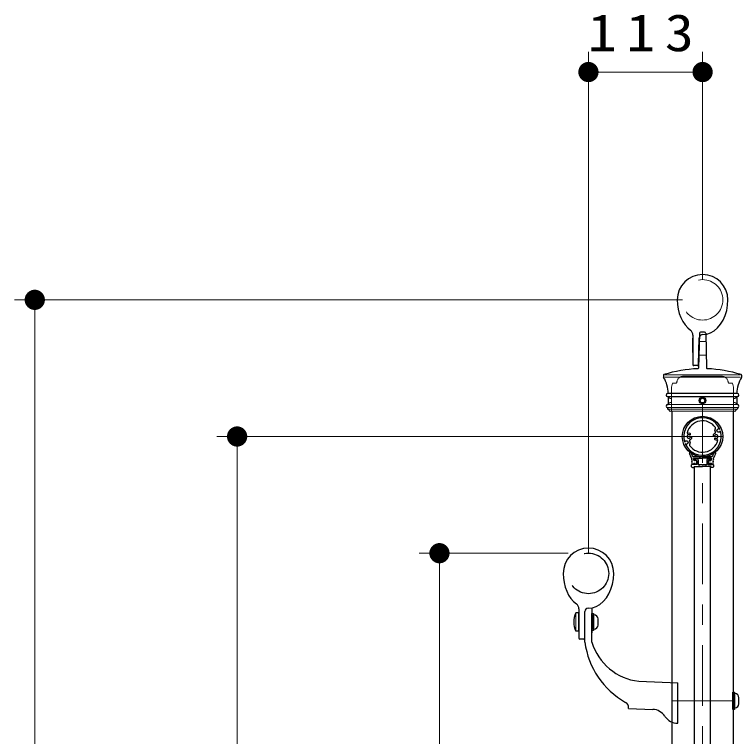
# Model space of a CAD drawing. Units: millimetres on the paper, scale 1:20. Extents: x -365 to 0, y 0 to 257.
# Drawn here: x -126.22 to -90.29, y 123.52 to 159.17 of the extents above; entities that cross this region are included whole.
import ezdxf

# ---------------------------------------------------------------- set-up
doc = ezdxf.new("R2010")
doc.units = ezdxf.units.MM
doc.linetypes.add('USER1', pattern=[4.5, 2.5, -2])
doc.linetypes.add('USER2', pattern=[6, 3, -1, 1, -1])
doc.layers.add('LY_1', color=7, linetype='Continuous', lineweight=25)
doc.styles.add('ＭＳ ゴシック', font='')
doc.styles.get('ＭＳ ゴシック').set_extended_font_data('MS Gothic')

# ---------------------------------------------------------------- blocks, each defined once
blk = doc.blocks.new('filled_dot')
at = {"color": 0, "linetype": 'Continuous', "lineweight": -2, "const_width": 1.25}
blk.add_lwpolyline([(-0.625, 0, 1), (0.625, 0, 1)], format="xyb", close=True, dxfattribs=at)

msp = doc.modelspace()

# ---------------------------------------------------------------- linework, layer by layer
at = {"layer": 'LY_1', "lineweight": 13}
for p, q in [((-97.854, 132.571), (-97.854, 157.334)), ((-92.213, 146.084), (-92.213, 157.334)), ((-97.854, 156.334), (-92.213, 156.334)), ((-93.213, 145.084), (-126.217, 145.084)), ((-125.217, 90.084), (-125.217, 145.084)), ((-93.217, 138.334), (-116.217, 138.334)), ((-115.217, 90.084), (-115.217, 138.334)), ((-98.854, 132.571), (-106.217, 132.571)), ((-105.217, 90.084), (-105.217, 132.571)), ((-98.479, 128.725), (-98.479, 129.618)), ((-98.579, 129.171), (-98.57, 129.171)), ((-98.57, 129.046), (-98.57, 129.296))]:
    msp.add_line(p, q, dxfattribs=at)
at = {"layer": 'LY_1', "color": 4}
for p, q in [((-92.372, 143.435), (-92.417, 141.704)), ((-92.111, 143.484), (-92.322, 143.484)), ((-92.061, 143.435), (-92.016, 141.704)), ((-94.142, 141.366), (-94.142, 141.266)), ((-90.292, 141.366), (-90.292, 141.266)), ((-93.942, 140.459), (-93.917, 140.473)), ((-90.492, 140.459), (-90.517, 140.473)), ((-93.942, 140.309), (-93.917, 140.295)), ((-93.917, 140.295), (-93.917, 139.923)), ((-90.492, 140.309), (-90.517, 140.295)), ((-90.517, 140.295), (-90.517, 139.923)), ((-93.942, 139.909), (-93.917, 139.923)), ((-93.942, 139.759), (-93.942, 139.706)), ((-90.492, 139.909), (-90.517, 139.923)), ((-90.492, 139.759), (-90.492, 139.706)), ((-93.729, 139.584), (-93.729, 80.084)), ((-90.704, 139.584), (-90.704, 80.084)), ((-91.586, 138.708), (-91.597, 138.698)), ((-91.425, 138.718), (-91.505, 138.646)), ((-91.411, 138.68), (-91.425, 138.718)), ((-91.366, 138.697), (-91.411, 138.68)), ((-91.576, 138.547), (-91.611, 138.644)), ((-91.471, 138.552), (-91.505, 138.646)), ((-91.364, 138.549), (-91.471, 138.552)), ((-91.332, 138.603), (-91.377, 138.586)), ((-91.377, 138.586), (-91.364, 138.549)), ((-93.102, 138.065), (-93.056, 138.082)), ((-93.07, 138.119), (-92.962, 138.116)), ((-93.056, 138.082), (-93.07, 138.119)), ((-93.067, 137.971), (-93.022, 137.988)), ((-93.022, 137.988), (-93.008, 137.95)), ((-93.008, 137.95), (-92.928, 138.022)), ((-92.962, 138.116), (-92.928, 138.022)), ((-92.857, 138.121), (-92.822, 138.024)), ((-92.847, 137.96), (-92.836, 137.97))]:
    msp.add_line(p, q, dxfattribs=at)
at = {"layer": 'LY_1'}
for p, q in [((-92.222, 143.371), (-92.213, 143.371)), ((-92.688, 143.338), (-92.688, 141.884)), ((-92.688, 142.484), (-92.688, 143.184)), ((-92.413, 141.883), (-92.378, 143.201)), ((-92.463, 141.834), (-92.638, 141.834)), ((-98.329, 129.825), (-98.329, 128.371)), ((-97.679, 129.876), (-97.679, 128.643)), ((-98.329, 129.621), (-98.479, 129.618)), ((-98.329, 128.721), (-98.329, 129.621)), ((-98.029, 128.171), (-98.029, 129.684)), ((-97.679, 128.171), (-97.679, 129.596)), ((-97.679, 129.596), (-97.599, 129.596)), ((-97.599, 129.596), (-97.599, 128.746)), ((-97.599, 128.821), (-97.599, 129.521)), ((-97.579, 129.521), (-97.599, 129.521)), ((-97.379, 129.021), (-97.379, 129.321)), ((-98.329, 128.721), (-98.479, 128.725)), ((-97.599, 128.746), (-97.679, 128.746)), ((-97.579, 128.821), (-97.599, 128.821)), ((-98.079, 128.321), (-98.279, 128.321)), ((-95.371, 126.245), (-93.443, 126.171)), ((-93.443, 124.171), (-93.443, 126.171)), ((-90.717, 124.859), (-90.717, 125.709)), ((-90.717, 125.709), (-90.637, 125.709)), ((-90.637, 125.709), (-90.637, 124.859)), ((-90.637, 125.669), (-90.637, 124.899)), ((-90.637, 124.934), (-90.637, 125.634)), ((-90.617, 125.634), (-90.637, 125.634)), ((-90.417, 125.134), (-90.417, 125.434)), ((-95.872, 124.901), (-95.872, 124.944)), ((-95.872, 124.901), (-94.676, 124.855)), ((-90.637, 124.859), (-90.717, 124.859)), ((-90.617, 124.934), (-90.637, 124.934)), ((-93.446, 124.171), (-93.443, 124.171))]:
    msp.add_line(p, q, dxfattribs=at)
at = {"layer": 'LY_1', "color": 4, "linetype": 'USER1', "lineweight": 13}
for p, q in [((-92.383, 143.021), (-92.05, 143.021)), ((-92.4, 142.346), (-92.033, 142.346)), ((-93.142, 141.317), (-92.217, 141.317)), ((-91.292, 141.317), (-92.217, 141.317)), ((-93.704, 140.967), (-93.742, 140.767)), ((-93.704, 140.967), (-93.538, 140.967)), ((-90.895, 140.967), (-90.729, 140.967)), ((-90.729, 140.967), (-90.692, 140.767)), ((-93.742, 140.767), (-93.742, 139.599)), ((-90.692, 140.767), (-90.692, 139.599)), ((-93.917, 140.271), (-93.817, 140.209)), ((-93.817, 140.209), (-93.742, 140.209)), ((-90.617, 140.209), (-90.692, 140.209)), ((-90.517, 140.271), (-90.617, 140.209)), ((-93.917, 139.946), (-93.817, 140.009)), ((-93.817, 140.009), (-93.742, 140.009)), ((-90.617, 140.009), (-90.692, 140.009)), ((-90.517, 139.946), (-90.617, 140.009)), ((-93.742, 139.599), (-93.757, 139.584)), ((-90.692, 139.599), (-90.677, 139.584))]:
    msp.add_line(p, q, dxfattribs=at)
at = {"layer": 'LY_1', "color": 120, "lineweight": 13}
for p, q in [((-94.074, 141.384), (-92.217, 141.384)), ((-94.074, 141.259), (-92.217, 141.259)), ((-90.359, 141.384), (-92.217, 141.384)), ((-90.359, 141.259), (-92.217, 141.259)), ((-90.517, 140.473), (-93.917, 140.473)), ((-90.517, 140.295), (-93.917, 140.295)), ((-90.517, 139.923), (-93.917, 139.923)), ((-92.217, 139.684), (-93.893, 139.684)), ((-92.217, 139.684), (-90.54, 139.684))]:
    msp.add_line(p, q, dxfattribs=at)
at = {"layer": 'LY_1', "color": 4, "lineweight": 13}
for p, q in [((-90.492, 140.459), (-93.942, 140.459)), ((-93.942, 140.459), (-90.492, 140.459)), ((-90.492, 140.309), (-93.942, 140.309)), ((-90.492, 139.909), (-93.942, 139.909)), ((-90.492, 139.759), (-93.942, 139.759)), ((-93.942, 139.759), (-90.492, 139.759)), ((-90.614, 139.584), (-93.819, 139.584))]:
    msp.add_line(p, q, dxfattribs=at)
at = {"layer": 'LY_1', "linetype": 'USER2', "lineweight": 13}
for p, q in [((-92.217, 140.034), (-92.217, 80.084)), ((-93.217, 138.334), (-91.217, 138.334)), ((-93.717, 125.284), (-90.417, 125.284))]:
    msp.add_line(p, q, dxfattribs=at)
at = {"layer": 'LY_1', "color": 190}
for p, q in [((-92.855, 137.54), (-92.865, 137.514)), ((-91.747, 137.334), (-92.686, 137.334)), ((-92.641, 137.259), (-92.229, 137.259)), ((-92.479, 137.234), (-92.582, 137.234)), ((-92.229, 137.259), (-92.217, 137.271)), ((-92.204, 137.259), (-92.217, 137.271)), ((-91.792, 137.259), (-92.204, 137.259)), ((-91.954, 137.234), (-91.852, 137.234)), ((-91.578, 137.54), (-91.568, 137.514)), ((-92.499, 136.959), (-92.717, 136.959)), ((-92.69, 136.959), (-92.714, 136.959)), ((-92.534, 137.149), (-92.617, 137.149)), ((-92.592, 137.224), (-92.592, 137.174)), ((-92.524, 137.164), (-92.582, 137.164)), ((-92.524, 136.959), (-92.548, 136.959)), ((-92.509, 137.124), (-92.509, 136.974)), ((-92.499, 137.139), (-92.499, 136.959)), ((-92.429, 137.184), (-92.429, 136.934)), ((-92.229, 136.934), (-92.429, 136.934)), ((-92.229, 136.934), (-92.217, 136.921)), ((-92.204, 136.934), (-92.217, 136.921)), ((-92.004, 136.934), (-92.204, 136.934)), ((-92.004, 137.184), (-92.004, 136.934)), ((-91.934, 137.139), (-91.934, 136.959)), ((-91.934, 136.959), (-91.717, 136.959)), ((-91.924, 137.124), (-91.924, 136.974)), ((-91.909, 137.164), (-91.852, 137.164)), ((-91.909, 136.959), (-91.885, 136.959)), ((-91.899, 137.149), (-91.816, 137.149)), ((-91.842, 137.224), (-91.842, 137.174)), ((-91.743, 136.959), (-91.719, 136.959)), ((-92.717, 136.809), (-92.654, 136.809)), ((-92.629, 136.859), (-92.629, 136.834)), ((-92.629, 136.859), (-92.217, 136.859)), ((-91.804, 136.859), (-92.217, 136.859)), ((-91.804, 136.859), (-91.804, 136.834)), ((-91.717, 136.809), (-91.779, 136.809))]:
    msp.add_line(p, q, dxfattribs=at)
at = {"layer": 'LY_1', "color": 190, "linetype": 'USER1', "lineweight": 13}
for p, q in [((-92.379, 137.259), (-92.329, 137.309)), ((-92.329, 137.309), (-92.329, 137.334)), ((-92.104, 137.334), (-92.104, 137.309)), ((-92.054, 137.259), (-92.104, 137.309)), ((-92.379, 136.934), (-92.379, 136.859)), ((-92.054, 136.934), (-92.054, 136.859))]:
    msp.add_line(p, q, dxfattribs=at)
at = {"layer": 'LY_1', "color": 70}
for p, q in [((-92.618, 96.559), (-92.618, 136.859)), ((-91.818, 96.559), (-91.818, 136.859))]:
    msp.add_line(p, q, dxfattribs=at)
at = {"layer": 'LY_1'}
for points in [[(-93.463, 145.084), (-93.451, 144.855), (-93.418, 144.63), (-93.363, 144.413), (-93.287, 144.208), (-93.192, 144.019), (-93.079, 143.849), (-92.95, 143.701), (-92.809, 143.579)], [(-92.205, 143.371), (-92.01, 143.394), (-91.82, 143.458), (-91.64, 143.561), (-91.474, 143.702), (-91.326, 143.877), (-91.199, 144.081), (-91.098, 144.309), (-91.023, 144.557), (-90.978, 144.817), (-90.963, 145.084)], [(-99.104, 131.571), (-99.093, 131.342), (-99.06, 131.117), (-99.004, 130.9), (-98.928, 130.696), (-98.833, 130.506), (-98.72, 130.337), (-98.592, 130.189), (-98.45, 130.066)], [(-97.854, 129.859), (-97.659, 129.88), (-97.468, 129.943), (-97.287, 130.045), (-97.12, 130.186), (-96.97, 130.36), (-96.843, 130.565), (-96.741, 130.794), (-96.666, 131.042), (-96.62, 131.304), (-96.604, 131.571)]]:
    msp.add_lwpolyline(points, dxfattribs=at)
at = {"layer": 'LY_1', "linetype": 'USER1', "lineweight": 13}
msp.add_circle((-92.213, 145.084), 1, dxfattribs=at)
at = {"layer": 'LY_1', "color": 4}
for radius in [0.163, 0.113]:
    msp.add_circle((-92.217, 140.109), radius, dxfattribs=at)
at = {"layer": 'LY_1', "color": 21}
msp.add_circle((-92.217, 138.334), 1, dxfattribs=at)
at = {"layer": 'LY_1', "linetype": 'USER1'}
msp.add_circle((-97.854, 131.571), 1, dxfattribs=at)
at = {"layer": 'LY_1'}
for centre, radius, start, end in [((-92.213, 145.084), 1.25, 0, 180), ((-92.988, 143.338), 0.3, 0, 53.378), ((-92.203, 143.196), 0.175, 90.5032, 178.5), ((-92.638, 141.884), 0.05, 180, 270), ((-92.463, 141.884), 0.05, 270, 358.5), ((-97.854, 131.571), 1.25, 0, 180), ((-98.629, 129.825), 0.3, 0, 53.378), ((-97.854, 129.684), 0.175, 93, 180), ((-97.534, 129.171), 1.045, 154.7288, 205.2712), ((-97.579, 129.321), 0.2, 0, 90), ((-97.579, 129.021), 0.2, 270, 0), ((-98.279, 128.371), 0.05, 180, 270), ((-98.079, 128.371), 0.05, 270, 0), ((-94.063, 128.691), 4, 187.4588, 240.664), ((-95.05, 128.976), 2.75, 197.0152, 263.2948), ((-90.617, 125.434), 0.2, 0, 90), ((-96.172, 124.944), 0.3, 0, 60.1063), ((-90.617, 125.134), 0.2, 270, 0), ((-94.705, 124.106), 0.75, 32.9536, 87.8158), ((-93.446, 124.921), 0.75, 212.9536, 270)]:
    msp.add_arc(centre, radius, start, end, dxfattribs=at)
at = {"layer": 'LY_1', "color": 4}
for centre, radius, start, end in [((-92.322, 143.434), 0.05, 90, 178.5), ((-92.111, 143.434), 0.05, 1.5, 90), ((-92.217, 135.358), 6.326, 92.0361, 107.55), ((-92.442, 141.705), 0.025, 272.0361, 358.5), ((-91.991, 141.705), 0.025, 181.5, 267.9639), ((-92.217, 135.358), 6.326, 72.45, 87.9639), ((-94.117, 141.366), 0.025, 107.55, 180), ((-94.117, 141.266), 0.025, 180, 211.6923), ((-95.4, 140.473), 1.484, 0, 31.6923), ((-89.033, 140.473), 1.484, 148.3077, 180), ((-90.317, 141.366), 0.025, 0, 72.45), ((-90.317, 141.266), 0.025, 328.3077, 0), ((-93.942, 140.384), 0.075, 90, 270), ((-90.492, 140.384), 0.075, 270, 90), ((-93.942, 139.834), 0.075, 90, 270), ((-90.492, 139.834), 0.075, 270, 90), ((-93.917, 139.706), 0.025, 180, 258.463), ((-93.942, 139.584), 0.1, 11.537, 78.463), ((-93.819, 139.609), 0.025, 191.537, 270), ((-90.614, 139.609), 0.025, 270, 348.463), ((-90.492, 139.584), 0.1, 101.537, 168.463), ((-90.517, 139.706), 0.025, 281.537, 0), ((-92.217, 138.334), 0.925, 23.0986, 196.9014), ((-92.217, 138.334), 0.775, 34.5586, 166.1279), ((-91.564, 138.661), 0.05, 131.8014, 200), ((-91.619, 138.745), 0.05, 311.8014, 34.5586), ((-92.217, 138.334), 0.925, 203.0986, 16.9014), ((-92.892, 138.334), 0.0875, 67.4576, 332.5424), ((-92.945, 138.514), 0.025, 166.1279, 286.4592), ((-92.892, 138.334), 0.163, 67.4576, 106.4592), ((-92.844, 138.449), 0.0375, 247.4576, 67.4576), ((-92.781, 138.276), 0.0375, 332.5424, 152.5424), ((-91.652, 138.392), 0.0375, 152.5424, 332.5424), ((-91.542, 138.334), 0.163, 112.5063, 152.5424), ((-91.542, 138.334), 0.0875, 247.4576, 152.5424), ((-91.623, 138.53), 0.05, 292.5063, 20), ((-92.814, 137.923), 0.05, 131.8014, 214.5586), ((-92.81, 138.138), 0.05, 112.5063, 200), ((-92.217, 138.334), 0.775, 214.5586, 346.1279), ((-92.869, 138.007), 0.05, 311.8014, 20), ((-92.892, 138.334), 0.163, 292.5063, 332.5424), ((-91.589, 138.219), 0.0375, 67.4576, 247.4576), ((-91.542, 138.334), 0.163, 247.4576, 286.4592), ((-91.488, 138.154), 0.025, 346.1279, 106.4592)]:
    msp.add_arc(centre, radius, start, end, dxfattribs=at)
at = {"layer": 'LY_1', "color": 4, "linetype": 'USER1', "lineweight": 13}
for centre, radius, start, end in [((-93.142, 140.967), 0.35, 90, 172.8192), ((-91.292, 140.967), 0.35, 7.1808, 90), ((-93.538, 141.017), 0.05, 270, 352.8192), ((-90.895, 141.017), 0.05, 187.1808, 270)]:
    msp.add_arc(centre, radius, start, end, dxfattribs=at)
at = {"layer": 'LY_1', "color": 190}
for centre, radius, start, end in [((-92.852, 137.508), 0.015, 158.3039, 208.1186), ((-93.879, 136.959), 1.15, 21.3794, 28.1186), ((-92.841, 137.534), 0.015, 52.0155, 158.3039), ((-92.217, 138.334), 1, 232.0155, 236.7754), ((-92.794, 137.384), 0.015, 201.3794, 234.5616), ((-92.844, 137.314), 0.0708, 343.2776, 54.5616), ((-92.762, 137.289), 0.015, 163.2776, 229.642), ((-92.817, 137.224), 0.0708, 338.358, 49.642), ((-92.773, 137.485), 0.015, 25.4247, 56.7754), ((-93.879, 136.959), 1.24, 18.1049, 25.4247), ((-92.686, 137.349), 0.015, 198.1048, 270), ((-92.641, 137.244), 0.015, 90, 192.9682), ((-93.879, 136.959), 1.255, 9.6697, 12.9681), ((-92.582, 137.224), 0.01, 90, 180), ((-92.479, 137.184), 0.05, 0, 90), ((-91.954, 137.184), 0.05, 90, 180), ((-91.852, 137.224), 0.01, 0, 90), ((-91.792, 137.244), 0.015, 347.0319, 90), ((-90.554, 136.959), 1.255, 167.0318, 170.3303), ((-91.747, 137.349), 0.015, 270, 341.8952), ((-90.554, 136.959), 1.24, 154.5753, 161.8952), ((-91.616, 137.224), 0.0708, 130.358, 201.642), ((-91.66, 137.485), 0.015, 123.2246, 154.5753), ((-92.217, 138.334), 1, 303.2246, 307.9845), ((-91.671, 137.289), 0.015, 310.358, 16.7224), ((-91.589, 137.314), 0.0708, 125.4384, 196.7224), ((-91.639, 137.384), 0.015, 305.4384, 338.6206), ((-90.554, 136.959), 1.15, 151.8814, 158.6206), ((-91.592, 137.534), 0.015, 21.6961, 127.9845), ((-91.582, 137.508), 0.015, 331.8814, 21.6961), ((-92.698, 136.884), 0.0813, 126.8699, 233.1301), ((-92.738, 137.192), 0.015, 158.358, 224.7224), ((-92.799, 137.132), 0.0708, 333.4384, 44.7224), ((-92.717, 136.909), 0.05, 90, 126.8699), ((-92.722, 137.093), 0.015, 153.4384, 186.6206), ((-93.879, 136.959), 1.15, 0.7377, 6.6206), ((-92.714, 136.974), 0.015, 180.7377, 270), ((-92.69, 136.974), 0.015, 270, 339.9948), ((-92.619, 136.948), 0.061, 20.0052, 159.9948), ((-92.617, 137.174), 0.025, 189.6697, 270), ((-92.582, 137.174), 0.01, 180, 270), ((-92.548, 136.974), 0.015, 200.0052, 270), ((-92.534, 137.124), 0.025, 0, 90), ((-92.524, 137.139), 0.025, 0, 90), ((-92.524, 136.974), 0.015, 270, 0), ((-91.909, 137.139), 0.025, 90, 180), ((-91.899, 137.124), 0.025, 90, 180), ((-91.909, 136.974), 0.015, 180, 270), ((-91.885, 136.974), 0.015, 270, 339.9948), ((-91.814, 136.948), 0.061, 20.0052, 159.9948), ((-91.852, 137.174), 0.01, 270, 0), ((-91.816, 137.174), 0.025, 270, 350.3303), ((-91.743, 136.974), 0.015, 200.0052, 270), ((-91.719, 136.974), 0.015, 270, 359.2623), ((-91.717, 136.909), 0.05, 53.1301, 90), ((-91.635, 137.132), 0.0708, 135.2776, 206.5616), ((-90.554, 136.959), 1.15, 173.3794, 179.2623), ((-91.711, 137.093), 0.015, 353.3794, 26.5616), ((-91.735, 136.884), 0.0813, 306.8699, 53.1301), ((-91.696, 137.192), 0.015, 315.2776, 21.642), ((-92.717, 136.859), 0.05, 233.1301, 270), ((-92.654, 136.834), 0.025, 270, 0), ((-91.779, 136.834), 0.025, 180, 270), ((-91.717, 136.859), 0.05, 270, 306.8699)]:
    msp.add_arc(centre, radius, start, end, dxfattribs=at)

# ---------------------------------------------------------------- block references
at = {"layer": 'LY_1', "lineweight": 13, "xscale": 0.4, "yscale": 0.4}
msp.add_blockref('filled_dot', (-97.854, 156.334), dxfattribs=at)
for p, rotation in [((-92.213, 156.334), 180), ((-125.217, 145.084), 270), ((-115.217, 138.334), 270), ((-105.217, 132.571), 270)]:
    msp.add_blockref('filled_dot', p, dxfattribs=dict(at, rotation=rotation))

# ---------------------------------------------------------------- texts
at = {"layer": 'LY_1', "insert": (-95.033, 157.334), "char_height": 1.833, "attachment_point": 8, "style": 'ＭＳ ゴシック'}
msp.add_mtext('\\T1.33;\\W1.15;113', dxfattribs=at)

doc.saveas('drawing.dxf')
